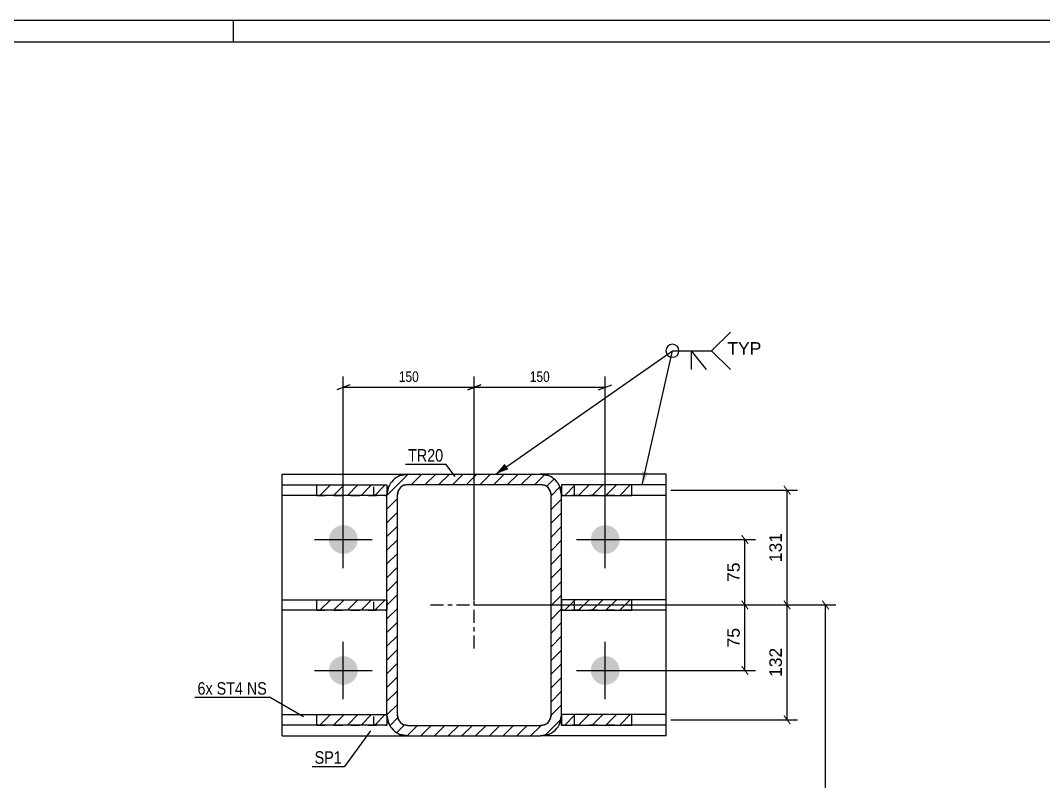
# Model space of a CAD drawing. Header units: millimetres. Extents: x 0 to 841, y 0 to 594.
# Drawn here: x 372.2 to 606.6, y 419.7 to 594 of the extents above; entities that cross this region are included whole.
import ezdxf

# ---------------------------------------------------------------- set-up
doc = ezdxf.new("R2010")
doc.units = ezdxf.units.MM
doc.linetypes.add('DXK_LINE_DOT2', pattern=[3.9198, 1.9599, -1.9599])
doc.linetypes.add('DXK_LINE_DOT3', pattern=[5.9187, 2.979, -0.9799, 0.9799, -0.9799])
doc.styles.add('Arial', font='ARIAL.TTF', dxfattribs={"height": 0.2})
doc.styles.add('Arial Narrow', font='ARIALN.TTF', dxfattribs={"height": 0.2})

# ---------------------------------------------------------------- blocks, each defined once
blk = doc.blocks.new('Unknown-389627297-1160')
at = {"color": 5, "linetype": 'Continuous'}
for p, q in [((841, 594), (0, 594)), ((421, 589), (421, 594)), ((836, 589), (5, 589))]:
    blk.add_line(p, q, dxfattribs=at)
blk = doc.blocks.new('Part-389627297-2665 - 2647')
at = {"linetype": 'Continuous'}
h = blk.add_hatch(dxfattribs=at)
h.set_pattern_fill('', scale=0.7, style=0, pattern_type=0)
h.set_pattern_definition([(45, (440.077, 435.0088), (-1.57154, 1.57154), [])])
h.paths.add_polyline_path([(456.18, 435.01), (440.08, 435.01), (440.08, 432.61), (456.18, 432.61)])
at = {"color": 2, "linetype": 'Continuous'}
for p, q in [((432.18, 435.01), (440.08, 435.01)), ((432.18, 432.61), (432.18, 435.01)), ((440.08, 435.01), (456.18, 435.01)), ((440.08, 432.61), (440.08, 435.01)), ((456.18, 435.01), (456.18, 432.61)), ((440.08, 432.61), (432.18, 432.61)), ((456.18, 432.61), (440.08, 432.61))]:
    blk.add_line(p, q, dxfattribs=at)
at = {"color": 7, "linetype": 'DXK_LINE_DOT2'}
for p, q in [((440.08, 435.01), (456.18, 435.01)), ((453.18, 432.61), (453.18, 435.01)), ((456.18, 435.01), (456.18, 432.61)), ((440.08, 432.61), (456.18, 432.61))]:
    blk.add_line(p, q, dxfattribs=at)
blk = doc.blocks.new('Part-389627297-2666 - 2647')
at = {"linetype": 'Continuous'}
h = blk.add_hatch(dxfattribs=at)
h.set_pattern_fill('', scale=0.7, style=0, pattern_type=0)
h.set_pattern_definition([(45, (440.077, 487.6088), (-1.57154, 1.57154), [])])
h.paths.add_polyline_path([(456.18, 487.61), (440.08, 487.61), (440.08, 485.21), (456.18, 485.21)])
at = {"color": 2, "linetype": 'Continuous'}
for p, q in [((432.18, 487.61), (440.08, 487.61)), ((432.18, 485.21), (432.18, 487.61)), ((440.08, 487.61), (456.18, 487.61)), ((440.08, 485.21), (440.08, 487.61)), ((456.18, 487.61), (456.18, 485.21)), ((440.08, 485.21), (432.18, 485.21)), ((456.18, 485.21), (440.08, 485.21))]:
    blk.add_line(p, q, dxfattribs=at)
at = {"color": 7, "linetype": 'DXK_LINE_DOT2'}
for p, q in [((440.08, 487.61), (456.18, 487.61)), ((453.18, 485.21), (453.18, 487.61)), ((456.18, 487.61), (456.18, 485.21)), ((440.08, 485.21), (456.18, 485.21))]:
    blk.add_line(p, q, dxfattribs=at)
blk = doc.blocks.new('Bolt-389627297-2653 - 2647')
at = {"linetype": 'Continuous'}
for points in [[(442.88, 475.11, -1), (449.48, 475.11, -1)], [(502.88, 475.11, -1), (509.48, 475.11, -1)], [(442.88, 445.11, -1), (449.48, 445.11, -1)], [(502.88, 445.11, -1), (509.48, 445.11, -1)]]:
    blk.add_hatch(color=1, dxfattribs=at).paths.add_polyline_path(points)
at = {"color": 1, "linetype": 'Continuous'}
for p, q in [((446.18, 468.51), (446.18, 481.71)), ((506.18, 468.51), (506.18, 481.71)), ((439.58, 475.11), (452.78, 475.11)), ((499.58, 475.11), (512.78, 475.11)), ((446.18, 438.51), (446.18, 451.71)), ((506.18, 438.51), (506.18, 451.71)), ((439.58, 445.11), (452.78, 445.11)), ((499.58, 445.11), (512.78, 445.11))]:
    blk.add_line(p, q, dxfattribs=at)
blk = doc.blocks.new('Part-389627297-2656 - 2647')
at = {"linetype": 'Continuous'}
h = blk.add_hatch(dxfattribs=at)
h.set_pattern_fill('', scale=0.7, style=0, pattern_type=0)
h.set_pattern_definition([(45, (495.8156, 487.1457), (-1.571545, 1.571545), [])])
h.paths.add_polyline_path([(496.18, 485.31), (495.82, 487.15), (494.78, 488.7), (493.22, 489.74), (491.38, 490.11), (460.98, 490.11), (459.14, 489.74), (457.59, 488.7), (456.55, 487.15), (456.18, 485.31), (456.18, 434.91), (456.55, 433.07), (457.59, 431.51), (459.14, 430.47), (460.98, 430.11), (491.38, 430.11), (493.22, 430.47), (494.78, 431.51), (495.82, 433.07), (496.18, 434.91)])
h.paths.add_polyline_path([(493.6, 433.99), (493.08, 433.21), (492.3, 432.69), (491.38, 432.51), (460.98, 432.51), (460.06, 432.69), (459.28, 433.21), (458.76, 433.99), (458.58, 434.91), (458.58, 485.31), (458.76, 486.23), (459.28, 487.01), (460.06, 487.53), (460.98, 487.71), (491.38, 487.71), (492.3, 487.53), (493.08, 487.01), (493.6, 486.23), (493.78, 485.31), (493.78, 434.91)])
at = {"color": 7, "linetype": 'DXK_LINE_DOT2'}
for p, q in [((459.14, 489.74), (460.98, 490.11)), ((460.98, 490.11), (491.38, 490.11)), ((491.38, 490.11), (493.22, 489.74)), ((460.98, 487.71), (460.06, 487.53)), ((460.98, 487.71), (491.38, 487.71)), ((492.3, 487.53), (491.38, 487.71)), ((456.18, 485.31), (456.55, 487.15)), ((456.18, 434.91), (456.18, 485.31)), ((458.76, 486.23), (458.58, 485.31)), ((458.58, 434.91), (458.58, 485.31)), ((493.78, 485.31), (493.6, 486.23)), ((493.78, 434.91), (493.78, 485.31)), ((495.82, 487.15), (496.18, 485.31)), ((496.18, 434.91), (496.18, 485.31)), ((456.55, 433.07), (456.18, 434.91)), ((458.58, 434.91), (458.76, 433.99)), ((493.6, 433.99), (493.78, 434.91)), ((496.18, 434.91), (495.82, 433.07)), ((460.06, 432.69), (460.98, 432.51)), ((460.98, 432.51), (491.38, 432.51)), ((491.38, 432.51), (492.3, 432.69)), ((460.98, 430.11), (459.14, 430.47)), ((460.98, 430.11), (491.38, 430.11)), ((493.22, 430.47), (491.38, 430.11))]:
    blk.add_line(p, q, dxfattribs=at)
at = {"color": 2, "linetype": 'Continuous'}
for p, q in [((460.98, 490.11), (459.14, 489.74)), ((460.98, 490.11), (491.38, 490.11)), ((493.22, 489.74), (491.38, 490.11)), ((460.06, 487.53), (460.98, 487.71)), ((460.98, 487.71), (491.38, 487.71)), ((491.38, 487.71), (492.3, 487.53)), ((456.55, 487.15), (456.18, 485.31)), ((456.18, 434.91), (456.18, 485.31)), ((458.58, 485.31), (458.76, 486.23)), ((458.58, 434.91), (458.58, 485.31)), ((493.6, 486.23), (493.78, 485.31)), ((493.78, 434.91), (493.78, 485.31)), ((496.18, 485.31), (495.82, 487.15)), ((496.18, 434.91), (496.18, 485.31)), ((456.18, 434.91), (456.55, 433.07)), ((458.76, 433.99), (458.58, 434.91)), ((493.78, 434.91), (493.6, 433.99)), ((495.82, 433.07), (496.18, 434.91)), ((460.98, 432.51), (460.06, 432.69)), ((460.98, 432.51), (491.38, 432.51)), ((492.3, 432.69), (491.38, 432.51)), ((459.14, 430.47), (460.98, 430.11)), ((460.98, 430.11), (491.38, 430.11)), ((491.38, 430.11), (493.22, 430.47))]:
    blk.add_line(p, q, dxfattribs=at)
at = {"color": 7, "linetype": 'DXK_LINE_DOT3'}
for p, q in [((476.18, 450.11), (476.18, 470.11)), ((466.18, 460.11), (486.18, 460.11))]:
    blk.add_line(p, q, dxfattribs=at)
at = {"color": 7, "linetype": 'DXK_LINE_DOT2'}
for centre, radius, start, end in [((460.98, 485.31), 4.8, 112.5, 157.5), ((491.38, 485.31), 4.8, 22.5, 67.5), ((460.98, 485.31), 2.4, 112.5, 157.5), ((491.38, 485.31), 2.4, 22.5, 67.5), ((460.98, 434.91), 2.4, 202.5, 247.5), ((491.38, 434.91), 2.4, 292.5, 337.5), ((460.98, 434.91), 4.8, 202.5, 247.5), ((491.38, 434.91), 4.8, 292.5, 337.5)]:
    blk.add_arc(centre, radius, start, end, dxfattribs=at)
at = {"color": 2, "linetype": 'Continuous'}
for centre, radius, start, end in [((460.98, 485.31), 4.8, 112.5, 157.5), ((491.38, 485.31), 4.8, 22.5, 67.5), ((460.98, 485.31), 2.4, 112.5, 157.5), ((491.38, 485.31), 2.4, 22.5, 67.5), ((460.98, 434.91), 2.4, 202.5, 247.5), ((491.38, 434.91), 2.4, 292.5, 337.5), ((460.98, 434.91), 4.8, 202.5, 247.5), ((491.38, 434.91), 4.8, 292.5, 337.5)]:
    blk.add_arc(centre, radius, start, end, dxfattribs=at)
blk = doc.blocks.new('Part-389627297-2669 - 2647')
at = {"linetype": 'Continuous'}
h = blk.add_hatch(dxfattribs=at)
h.set_pattern_fill('', scale=0.7, style=0, pattern_type=0)
h.set_pattern_definition([(45, (440.077, 461.3088), (-1.57154, 1.57154), [])])
h.paths.add_polyline_path([(456.18, 461.31), (440.08, 461.31), (440.08, 458.91), (456.18, 458.91)])
at = {"color": 2, "linetype": 'Continuous'}
for p, q in [((432.18, 461.31), (440.08, 461.31)), ((432.18, 458.91), (432.18, 461.31)), ((440.08, 461.31), (456.18, 461.31)), ((440.08, 458.91), (440.08, 461.31)), ((456.18, 461.31), (456.18, 458.91)), ((440.08, 458.91), (432.18, 458.91)), ((456.18, 458.91), (440.08, 458.91))]:
    blk.add_line(p, q, dxfattribs=at)
at = {"color": 7, "linetype": 'DXK_LINE_DOT2'}
for p, q in [((440.08, 461.31), (456.18, 461.31)), ((453.18, 458.91), (453.18, 461.31)), ((456.18, 461.31), (456.18, 458.91)), ((440.08, 458.91), (456.18, 458.91))]:
    blk.add_line(p, q, dxfattribs=at)
blk = doc.blocks.new('Part-389627297-2670 - 2647')
at = {"linetype": 'Continuous'}
h = blk.add_hatch(dxfattribs=at)
h.set_pattern_fill('', scale=0.7, style=0, pattern_type=0)
h.set_pattern_definition([(45, (496.181, 435.0088), (-1.57154, 1.57154), [])])
h.paths.add_polyline_path([(512.28, 435.01), (496.18, 435.01), (496.18, 432.61), (512.28, 432.61)])
at = {"color": 7, "linetype": 'DXK_LINE_DOT2'}
for p, q in [((496.18, 432.61), (496.18, 435.01)), ((512.28, 435.01), (496.18, 435.01)), ((499.18, 432.61), (499.18, 435.01)), ((512.28, 432.61), (496.18, 432.61))]:
    blk.add_line(p, q, dxfattribs=at)
at = {"color": 2, "linetype": 'Continuous'}
for p, q in [((512.28, 435.01), (496.18, 435.01)), ((496.18, 435.01), (496.18, 432.61)), ((520.18, 435.01), (512.28, 435.01)), ((512.28, 432.61), (512.28, 435.01)), ((520.18, 432.61), (520.18, 435.01)), ((496.18, 432.61), (512.28, 432.61)), ((520.18, 432.61), (512.28, 432.61))]:
    blk.add_line(p, q, dxfattribs=at)
blk = doc.blocks.new('Part-389627297-2671 - 2647')
at = {"linetype": 'Continuous'}
h = blk.add_hatch(dxfattribs=at)
h.set_pattern_fill('', scale=0.7, style=0, pattern_type=0)
h.set_pattern_definition([(45, (496.181, 487.6088), (-1.57154, 1.57154), [])])
h.paths.add_polyline_path([(512.28, 487.61), (496.18, 487.61), (496.18, 485.21), (512.28, 485.21)])
at = {"color": 7, "linetype": 'DXK_LINE_DOT2'}
for p, q in [((496.18, 485.21), (496.18, 487.61)), ((512.28, 487.61), (496.18, 487.61)), ((499.18, 485.21), (499.18, 487.61)), ((512.28, 485.21), (496.18, 485.21))]:
    blk.add_line(p, q, dxfattribs=at)
at = {"color": 2, "linetype": 'Continuous'}
for p, q in [((512.28, 487.61), (496.18, 487.61)), ((496.18, 487.61), (496.18, 485.21)), ((520.18, 487.61), (512.28, 487.61)), ((512.28, 485.21), (512.28, 487.61)), ((520.18, 485.21), (520.18, 487.61)), ((496.18, 485.21), (512.28, 485.21)), ((520.18, 485.21), (512.28, 485.21))]:
    blk.add_line(p, q, dxfattribs=at)
blk = doc.blocks.new('Part-389627297-2672 - 2647')
at = {"linetype": 'Continuous'}
h = blk.add_hatch(dxfattribs=at)
h.set_pattern_fill('', scale=0.7, style=0, pattern_type=0)
h.set_pattern_definition([(45, (496.181, 461.3088), (-1.57154, 1.57154), [])])
h.paths.add_polyline_path([(512.28, 461.31), (496.18, 461.31), (496.18, 458.91), (512.28, 458.91)])
at = {"color": 7, "linetype": 'DXK_LINE_DOT2'}
for p, q in [((496.18, 458.91), (496.18, 461.31)), ((512.28, 461.31), (496.18, 461.31)), ((499.18, 458.91), (499.18, 461.31)), ((512.28, 458.91), (496.18, 458.91))]:
    blk.add_line(p, q, dxfattribs=at)
at = {"color": 2, "linetype": 'Continuous'}
for p, q in [((512.28, 461.31), (496.18, 461.31)), ((496.18, 461.31), (496.18, 458.91)), ((520.18, 461.31), (512.28, 461.31)), ((512.28, 458.91), (512.28, 461.31)), ((520.18, 458.91), (520.18, 461.31)), ((496.18, 458.91), (512.28, 458.91)), ((520.18, 458.91), (512.28, 458.91))]:
    blk.add_line(p, q, dxfattribs=at)
blk = doc.blocks.new('Part-389627297-2705 - 2647')
at = {"color": 2, "linetype": 'Continuous'}
for p, q in [((432.18, 430.11), (432.18, 490.11)), ((432.18, 490.11), (460.98, 490.11)), ((520.18, 490.11), (491.38, 490.11)), ((520.18, 430.11), (520.18, 490.11)), ((432.18, 430.11), (460.98, 430.11)), ((520.18, 430.11), (491.38, 430.11))]:
    blk.add_line(p, q, dxfattribs=at)
at = {"color": 7, "linetype": 'DXK_LINE_DOT2'}
for p, q in [((460.98, 490.11), (491.38, 490.11)), ((460.98, 430.11), (491.38, 430.11))]:
    blk.add_line(p, q, dxfattribs=at)
blk = doc.blocks.new('StraightDimension-389627297-2853 - 2647')
at = {"linetype": 'Continuous'}
for points in [[(547.03, 461.01), (547.18, 461.21), (548.68, 459.21), (548.53, 459.01)], [(548.68, 432.91), (548.53, 432.71), (547.03, 434.71), (547.18, 434.91)]]:
    blk.add_hatch(color=7, dxfattribs=at).paths.add_polyline_path(points)
at = {"color": 7, "linetype": 'Continuous'}
for p, q in [((521.18, 460.11), (550.25, 460.11)), ((547.85, 433.81), (547.85, 460.11)), ((521.18, 433.81), (550.25, 433.81))]:
    blk.add_line(p, q, dxfattribs=at)
at = {"color": 0}
blk.add_wipeout([(547.25, 450.89), (543.05, 450.89), (543.05, 443.02), (547.25, 443.02)], dxfattribs=at)
at = {"color": 3, "style": 'Arial'}
blk.add_text('132', height=2.865, rotation=90.0002, dxfattribs=at).set_placement((546.65, 443.62))
blk = doc.blocks.new('StraightDimension-389627297-2878 - 2647')
at = {"color": 7, "linetype": 'Continuous'}
for p, q in [((476.18, 461.11), (476.18, 512.47)), ((506.18, 476.11), (506.18, 512.47)), ((477.68, 510.57), (474.68, 509.37)), ((476.18, 509.97), (506.18, 509.97)), ((504.68, 509.37), (507.68, 510.57))]:
    blk.add_line(p, q, dxfattribs=at)
at = {"color": 0}
blk.add_wipeout([(493.97, 510.72), (493.97, 514.22), (488.4, 514.22), (488.4, 510.72)], dxfattribs=at)
at = {"color": 3, "style": 'Arial Narrow'}
blk.add_text('150', height=2.386, dxfattribs=at).set_placement((488.9, 511.22))
blk = doc.blocks.new('StraightDimension-389627297-2721 - 2647')
at = {"linetype": 'Continuous'}
for points in [[(537.37, 476.01), (537.52, 476.21), (539.02, 474.21), (538.87, 474.01)], [(539.02, 459.21), (538.87, 459.01), (537.37, 461.01), (537.52, 461.21)]]:
    blk.add_hatch(color=7, dxfattribs=at).paths.add_polyline_path(points)
at = {"color": 7, "linetype": 'Continuous'}
for p, q in [((507.18, 475.11), (540.6, 475.11)), ((538.2, 460.11), (538.2, 475.11)), ((521.18, 460.11), (540.6, 460.11))]:
    blk.add_line(p, q, dxfattribs=at)
at = {"color": 0}
blk.add_wipeout([(537.6, 470.43), (533.4, 470.43), (533.4, 464.79), (537.6, 464.79)], dxfattribs=at)
at = {"color": 3, "style": 'Arial'}
blk.add_text('75', height=2.865, rotation=90.0002, dxfattribs=at).set_placement((537, 465.39))
blk = doc.blocks.new('StraightDimension-389627297-2710 - 2647')
at = {"linetype": 'Continuous'}
for points in [[(537.37, 461.01), (537.52, 461.21), (539.02, 459.21), (538.87, 459.01)], [(539.02, 444.21), (538.87, 444.01), (537.37, 446.01), (537.52, 446.21)]]:
    blk.add_hatch(color=7, dxfattribs=at).paths.add_polyline_path(points)
at = {"color": 7, "linetype": 'Continuous'}
for p, q in [((521.18, 460.11), (540.6, 460.11)), ((538.2, 445.11), (538.2, 460.11)), ((507.18, 445.11), (540.6, 445.11))]:
    blk.add_line(p, q, dxfattribs=at)
at = {"color": 0}
blk.add_wipeout([(537.6, 455.43), (533.4, 455.43), (533.4, 449.79), (537.6, 449.79)], dxfattribs=at)
at = {"color": 3, "style": 'Arial'}
blk.add_text('75', height=2.865, rotation=90.0002, dxfattribs=at).set_placement((537, 450.39))
blk = doc.blocks.new('StraightDimension-389627297-2759 - 2647')
at = {"linetype": 'Continuous'}
for points in [[(555.83, 461.01), (555.98, 461.21), (557.48, 459.21), (557.33, 459.01)], [(557.48, 315.11), (557.33, 314.91), (555.83, 316.91), (555.98, 317.11)]]:
    blk.add_hatch(color=7, dxfattribs=at).paths.add_polyline_path(points)
at = {"color": 7, "linetype": 'Continuous'}
for p, q in [((477.18, 460.11), (559.05, 460.11)), ((556.65, 316.01), (556.65, 460.11)), ((497.18, 316.01), (559.05, 316.01))]:
    blk.add_line(p, q, dxfattribs=at)
at = {"color": 0}
blk.add_wipeout([(556.05, 393.11), (551.85, 393.11), (551.85, 383.01), (556.05, 383.01)], dxfattribs=at)
at = {"color": 3, "style": 'Arial'}
blk.add_text('3190', height=2.865, rotation=90.0002, dxfattribs=at).set_placement((555.45, 383.61))
blk = doc.blocks.new('StraightDimension-389627297-2860 - 2647')
at = {"linetype": 'Continuous'}
for points in [[(547.03, 487.31), (547.18, 487.51), (548.68, 485.51), (548.53, 485.31)], [(548.68, 459.21), (548.53, 459.01), (547.03, 461.01), (547.18, 461.21)]]:
    blk.add_hatch(color=7, dxfattribs=at).paths.add_polyline_path(points)
at = {"color": 7, "linetype": 'Continuous'}
for p, q in [((521.18, 486.41), (550.25, 486.41)), ((547.85, 460.11), (547.85, 486.41)), ((521.18, 460.11), (550.25, 460.11))]:
    blk.add_line(p, q, dxfattribs=at)
at = {"color": 0}
blk.add_wipeout([(547.25, 477.19), (543.05, 477.19), (543.05, 469.32), (547.25, 469.32)], dxfattribs=at)
at = {"color": 3, "style": 'Arial'}
blk.add_text('131', height=2.865, rotation=90.0002, dxfattribs=at).set_placement((546.65, 469.92))
blk = doc.blocks.new('StraightDimension-389627297-2868 - 2647')
at = {"color": 7, "linetype": 'Continuous'}
for p, q in [((446.18, 476.11), (446.18, 512.47)), ((476.18, 461.11), (476.18, 512.47)), ((447.68, 510.57), (444.68, 509.37)), ((446.18, 509.97), (476.18, 509.97)), ((474.68, 509.37), (477.68, 510.57))]:
    blk.add_line(p, q, dxfattribs=at)
at = {"color": 0}
blk.add_wipeout([(463.97, 510.72), (463.97, 514.22), (458.4, 514.22), (458.4, 510.72)], dxfattribs=at)
at = {"color": 3, "style": 'Arial Narrow'}
blk.add_text('150', height=2.386, dxfattribs=at).set_placement((458.9, 511.22))
blk = doc.blocks.new('Mark-389627297-5072 - 2647')
at = {"color": 0}
blk.add_wipeout([(469.07, 492.95), (469.07, 495.95), (461.03, 495.95), (461.03, 492.95)], dxfattribs=at)
blk.add_wipeout([(469.07, 492.95), (469.07, 495.95), (461.03, 495.95), (461.03, 492.95)], dxfattribs=at)
at = {"color": 30, "linetype": 'Continuous'}
for p in [(460.43, 492.35), (471.77, 489.51)]:
    blk.add_line(p, (469.67, 492.35), dxfattribs=at)
at = {"color": 3, "style": 'Arial Narrow'}
blk.add_text('TR20', height=2.863, dxfattribs=at).set_placement((461.03, 492.95))
blk = doc.blocks.new('Mark-389627297-5078 - 2647')
at = {"color": 0}
blk.add_wipeout([(445.82, 423.75), (445.82, 426.75), (439.61, 426.75), (439.61, 423.75)], dxfattribs=at)
blk.add_wipeout([(445.82, 423.75), (445.82, 426.75), (439.61, 426.75), (439.61, 423.75)], dxfattribs=at)
at = {"color": 30, "linetype": 'Continuous'}
for p in [(452.39, 431.3), (439.01, 423.15)]:
    blk.add_line(p, (446.42, 423.15), dxfattribs=at)
at = {"color": 3, "style": 'Arial Narrow'}
blk.add_text('SP1', height=2.863, dxfattribs=at).set_placement((439.61, 423.75))
blk = doc.blocks.new('WeldMark-389627297-5572 - 2647')
at = {"linetype": 'Continuous'}
for points in [[(483.99, 491.21), (481.1, 490.11), (483.13, 492.44)], [(516.07, 490.37), (514.68, 487.61), (514.6, 490.7)]]:
    blk.add_hatch(color=30, dxfattribs=at).paths.add_polyline_path(points)
at = {"color": 30, "linetype": 'Continuous'}
for p, q in [((481.1, 490.11), (521.57, 518.35)), ((514.68, 487.61), (521.57, 518.35)), ((521.57, 518.35), (530.57, 518.35))]:
    blk.add_line(p, q, dxfattribs=at)
at = {"color": 3, "linetype": 'Continuous'}
for q in [(529.28, 514.07), (525.85, 514.07)]:
    blk.add_line((525.85, 518.35), q, dxfattribs=at)
for start, end in [(90, 270), (270, 90)]:
    blk.add_arc((521.57, 518.35), 1.5, start, end, dxfattribs=at)
at = {"color": 0, "linetype": 'Continuous'}
blk.add_wipeout([(541.94, 517.45), (541.94, 520.45), (534.17, 520.45), (534.17, 517.45)], dxfattribs=at)
blk.add_wipeout([(541.94, 517.45), (541.94, 520.45), (534.17, 520.45), (534.17, 517.45)], dxfattribs=at)
at = {"color": 3, "linetype": 'Continuous'}
for q in [(534.85, 522.64), (534.85, 514.07)]:
    blk.add_line((530.57, 518.35), q, dxfattribs=at)
at = {"color": 3, "linetype": 'Continuous', "style": 'Arial'}
blk.add_text('TYP', height=2.865, dxfattribs=at).set_placement((534.17, 517.45))
blk = doc.blocks.new('MarkSet-389627297-8395 - 2647')
at = {"color": 0}
blk.add_wipeout([(416.25, 439.57), (416.25, 442.57), (412.78, 442.57), (412.78, 439.57)], dxfattribs=at)
blk.add_wipeout([(416.25, 439.57), (416.25, 442.57), (412.78, 442.57), (412.78, 439.57)], dxfattribs=at)
blk.add_wipeout([(423.18, 439.57), (423.18, 442.57), (417.15, 442.57), (417.15, 439.57)], dxfattribs=at)
blk.add_wipeout([(423.18, 439.57), (423.18, 442.57), (417.15, 442.57), (417.15, 439.57)], dxfattribs=at)
at = {"color": 3, "style": 'Arial Narrow'}
blk.add_text('6x', height=2.863, dxfattribs=at).set_placement((412.78, 439.57))
at = {"color": 0}
blk.add_wipeout([(428.65, 439.57), (428.65, 442.57), (424.08, 442.57), (424.08, 439.57)], dxfattribs=at)
blk.add_wipeout([(428.65, 439.57), (428.65, 442.57), (424.08, 442.57), (424.08, 439.57)], dxfattribs=at)
at = {"color": 30, "linetype": 'Continuous'}
for p in [(412.18, 438.97), (437.04, 434.47)]:
    blk.add_line(p, (429.25, 438.97), dxfattribs=at)
at = {"color": 3, "style": 'Arial Narrow'}
for s, p in [('ST4', (417.15, 439.57)), ('NS', (424.08, 439.57))]:
    blk.add_text(s, height=2.863, dxfattribs=at).set_placement(p)

msp = doc.modelspace()

# ---------------------------------------------------------------- block references
for name in ['Unknown-389627297-1160', 'Part-389627297-2705 - 2647', 'Part-389627297-2656 - 2647', 'Part-389627297-2666 - 2647', 'Part-389627297-2671 - 2647', 'Bolt-389627297-2653 - 2647', 'Part-389627297-2669 - 2647', 'Part-389627297-2672 - 2647', 'Part-389627297-2665 - 2647', 'Part-389627297-2670 - 2647']:
    msp.add_blockref(name, (0, 0))

# ---------------------------------------------------------------- next in the draw order: block references
for name in ['StraightDimension-389627297-2878 - 2647', 'StraightDimension-389627297-2853 - 2647', 'MarkSet-389627297-8395 - 2647', 'Mark-389627297-5078 - 2647']:
    msp.add_blockref(name, (0, 0))

# ---------------------------------------------------------------- next in the draw order: block references
msp.add_blockref('StraightDimension-389627297-2721 - 2647', (0, 0))

# ---------------------------------------------------------------- next in the draw order: block references
msp.add_blockref('StraightDimension-389627297-2710 - 2647', (0, 0))

# ---------------------------------------------------------------- next in the draw order: block references
msp.add_blockref('StraightDimension-389627297-2759 - 2647', (0, 0))

# ---------------------------------------------------------------- next in the draw order: block references
for name in ['StraightDimension-389627297-2868 - 2647', 'StraightDimension-389627297-2860 - 2647']:
    msp.add_blockref(name, (0, 0))

# ---------------------------------------------------------------- next in the draw order: block references
for name in ['WeldMark-389627297-5572 - 2647', 'Mark-389627297-5072 - 2647']:
    msp.add_blockref(name, (0, 0))

doc.saveas('drawing.dxf')
